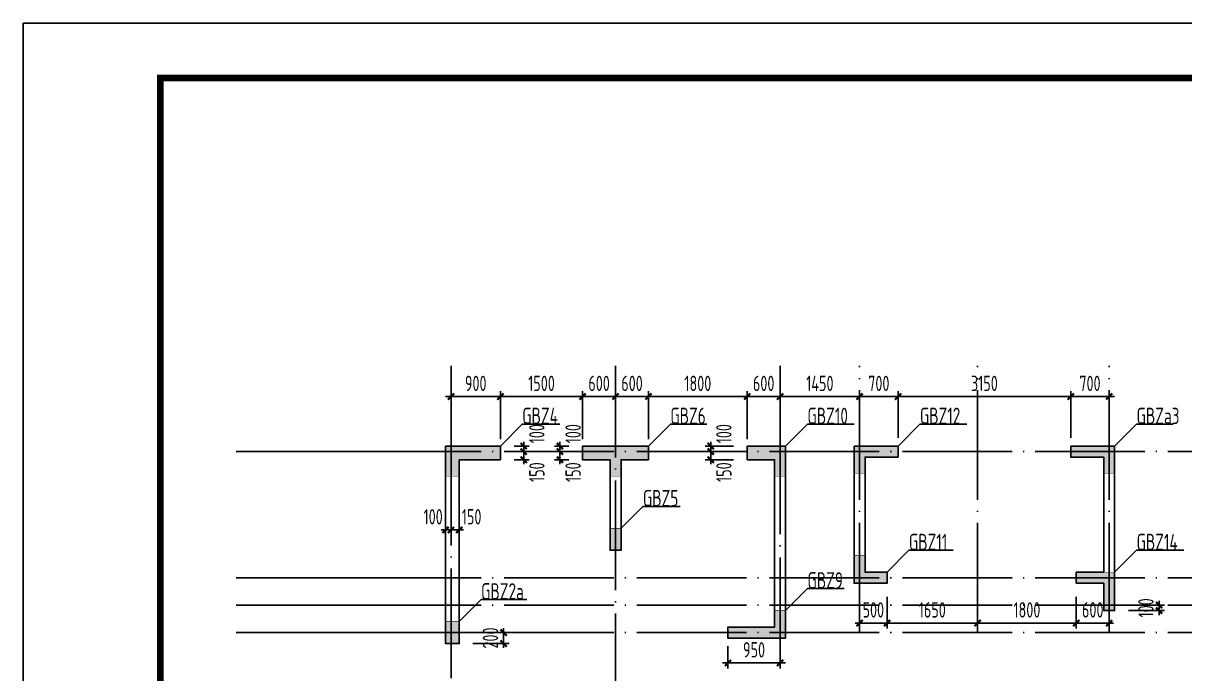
# Model space of a CAD drawing. Extents: x 154268 to 5133249, y -1832900 to 601179.
# Drawn here: x 439304 to 460481, y 524778 to 536638 of the extents above; entities that cross this region are included whole.
import ezdxf

# ---------------------------------------------------------------- set-up
doc = ezdxf.new("R2010")
doc.units = 0
doc.header["$LTSCALE"] = 1000
doc.linetypes.add('DOTE', pattern=[2.42, 2, -0.2, 0.02, -0.2])
doc.layers.add('_TSZ_PLOT_MARK', color=1, linetype='Continuous', plot=False)
for name, color, linetype in [('A-ANNO-AXIS', 94, 'Continuous'), ('A-ANNO-DOTE', 15, 'DOTE'), ('A-ANNO-TITLE', 3, 'Continuous'), ('DIM', 3, 'Continuous'), ('S-WALL-砼墙', 60, 'Continuous'), ('WCOL', 7, 'Continuous'), ('WCOL_HATCH', 251, 'Continuous'), ('WCOL_NUM', 7, 'Continuous')]:
    doc.layers.add(name, color=color, linetype=linetype)
doc.styles.add('TSSD_Dimension', font='tssdeng.shx', dxfattribs={"width": 0.7, "bigfont": 'Hztxt.shx'})
doc.styles.add('TSSD_Label', font='tssdeng.shx', dxfattribs={"width": 0.7, "bigfont": 'hztxt.shx'})
doc.dimstyles.new('TSSD_100_100$0', dxfattribs={"dimtxt": 280, "dimasz": 80, "dimexe": 100, "dimexo": 250, "dimgap": 100, "dimtad": 1, "dimdec": 0, "dimzin": 0, "dimdsep": 46, "dimtxsty": 'TSSD_Dimension', "dimblk": 'ARCHTICK', "dimcen": 0, "dimdle": 100, "dimclrd": 3, "dimclre": 3, "dimclrt": 7, "dimadec": 0, "dimazin": 0, "dimtfac": 1, "dimtdec": 0, "dimtix": 1, "dimtmove": 2, "dimatfit": 3, "dimldrblk": 'ARCHTICK', "dimfxl": 100, "dimtolj": 1, "dimtzin": 0, "dimarcsym": 0})

# ---------------------------------------------------------------- blocks, each defined once
blk = doc.blocks.new('T4zw1')
at = {"layer": 'A-ANNO-AXIS'}
for p, q in [((1554406, -2340387), (1551941, -2340387)), ((1554406, -2342687), (1551941, -2342687)), ((1554406, -2343187), (1551941, -2343187)), ((1554406, -2343687), (1551941, -2343687))]:
    blk.add_line(p, q, dxfattribs=at)
at = {"layer": 'A-ANNO-DOTE'}
for p, q in [((1555857, -2354199), (1555857, -2338823)), ((1558857, -2345337), (1558857, -2338823)), ((1561857, -2344316), (1561857, -2338823)), ((1563307, -2343687), (1563307, -2338823)), ((1565457, -2343687), (1565457, -2338823)), ((1567857, -2343687), (1567857, -2338823)), ((1554406, -2340387), (1601542, -2340387)), ((1554406, -2342687), (1596363, -2342687)), ((1554406, -2343187), (1601542, -2343187)), ((1554406, -2343687), (1601542, -2343687))]:
    blk.add_line(p, q, dxfattribs=at)
blk = doc.blocks.new('_ArchTick')
at = {"color": 0, "linetype": 'ByBlock', "const_width": 0.5}
blk.add_lwpolyline([(-0.71, -0.71), (0.71, 0.71)], dxfattribs=at)
blk = doc.blocks.new('*D6786')
at = {"layer": 'Defpoints', "color": 0, "transparency": 16777216}
for p in [(448003, 529832), (447103, 528829), (448003, 528804)]:
    blk.add_point(p, dxfattribs=at)
at = {"layer": 'DIM', "color": 3, "lineweight": -2, "transparency": 16777216}
for p, q in [((447103, 529079), (447103, 529932)), ((448003, 529054), (448003, 529932)), ((447003, 529832), (448103, 529832))]:
    blk.add_line(p, q, dxfattribs=at)
at = {"layer": 'DIM', "color": 3, "lineweight": -2, "transparency": 16777216, "xscale": 80, "yscale": 80, "zscale": 80, "rotation": 180}
blk.add_blockref('_ArchTick', (447103, 529832), dxfattribs=at)
at = {"layer": 'DIM', "color": 3, "lineweight": -2, "transparency": 16777216, "xscale": 80, "yscale": 80, "zscale": 80}
blk.add_blockref('_ArchTick', (448003, 529832), dxfattribs=at)
at = {"layer": 'DIM', "color": 7, "transparency": 16777216, "insert": (447553, 530072), "char_height": 280, "attachment_point": 5, "style": 'TSSD_Dimension'}
blk.add_mtext('\\A1;900', dxfattribs=at)
blk = doc.blocks.new('*D6787')
at = {"layer": 'Defpoints', "color": 0, "transparency": 16777216}
for p in [(449503, 529832), (448003, 528804), (449503, 528804)]:
    blk.add_point(p, dxfattribs=at)
at = {"layer": 'DIM', "color": 3, "lineweight": -2, "transparency": 16777216}
for p, q in [((448003, 529054), (448003, 529932)), ((449503, 529054), (449503, 529932)), ((447903, 529832), (449603, 529832))]:
    blk.add_line(p, q, dxfattribs=at)
at = {"layer": 'DIM', "color": 3, "lineweight": -2, "transparency": 16777216, "xscale": 80, "yscale": 80, "zscale": 80, "rotation": 180}
blk.add_blockref('_ArchTick', (448003, 529832), dxfattribs=at)
at = {"layer": 'DIM', "color": 3, "lineweight": -2, "transparency": 16777216, "xscale": 80, "yscale": 80, "zscale": 80}
blk.add_blockref('_ArchTick', (449503, 529832), dxfattribs=at)
at = {"layer": 'DIM', "color": 7, "transparency": 16777216, "insert": (448753, 530072), "char_height": 280, "attachment_point": 5, "style": 'TSSD_Dimension'}
blk.add_mtext('\\A1;1500', dxfattribs=at)
blk = doc.blocks.new('*D6788')
at = {"layer": 'Defpoints', "color": 0, "transparency": 16777216}
for p in [(450103, 529832), (449503, 528804), (450103, 528804)]:
    blk.add_point(p, dxfattribs=at)
at = {"layer": 'DIM', "color": 3, "lineweight": -2, "transparency": 16777216}
for p, q in [((449503, 529054), (449503, 529932)), ((450103, 529054), (450103, 529932)), ((449503, 529832), (449423, 529832)), ((449503, 529832), (450103, 529832)), ((450103, 529832), (450183, 529832))]:
    blk.add_line(p, q, dxfattribs=at)
at = {"layer": 'DIM', "color": 3, "lineweight": -2, "transparency": 16777216, "xscale": 80, "yscale": 80, "zscale": 80}
blk.add_blockref('_ArchTick', (449503, 529832), dxfattribs=at)
at = {"layer": 'DIM', "color": 3, "lineweight": -2, "transparency": 16777216, "xscale": 80, "yscale": 80, "zscale": 80, "rotation": 180}
blk.add_blockref('_ArchTick', (450103, 529832), dxfattribs=at)
at = {"layer": 'DIM', "color": 7, "transparency": 16777216, "insert": (449803, 530072), "char_height": 280, "attachment_point": 5, "style": 'TSSD_Dimension'}
blk.add_mtext('\\A1;600', dxfattribs=at)
blk = doc.blocks.new('*D6789')
at = {"layer": 'Defpoints', "color": 0, "transparency": 16777216}
for p in [(450703, 529832), (450103, 528804), (450703, 528804)]:
    blk.add_point(p, dxfattribs=at)
at = {"layer": 'DIM', "color": 3, "lineweight": -2, "transparency": 16777216}
for p, q in [((450103, 529054), (450103, 529932)), ((450703, 529054), (450703, 529932)), ((450103, 529832), (450023, 529832)), ((450103, 529832), (450703, 529832)), ((450703, 529832), (450783, 529832))]:
    blk.add_line(p, q, dxfattribs=at)
at = {"layer": 'DIM', "color": 3, "lineweight": -2, "transparency": 16777216, "xscale": 80, "yscale": 80, "zscale": 80}
blk.add_blockref('_ArchTick', (450103, 529832), dxfattribs=at)
at = {"layer": 'DIM', "color": 3, "lineweight": -2, "transparency": 16777216, "xscale": 80, "yscale": 80, "zscale": 80, "rotation": 180}
blk.add_blockref('_ArchTick', (450703, 529832), dxfattribs=at)
at = {"layer": 'DIM', "color": 7, "transparency": 16777216, "insert": (450403, 530072), "char_height": 280, "attachment_point": 5, "style": 'TSSD_Dimension'}
blk.add_mtext('\\A1;600', dxfattribs=at)
blk = doc.blocks.new('*D6790')
at = {"layer": 'Defpoints', "color": 0, "transparency": 16777216}
for p in [(452503, 529832), (450703, 528804), (452503, 528804)]:
    blk.add_point(p, dxfattribs=at)
at = {"layer": 'DIM', "color": 3, "lineweight": -2, "transparency": 16777216}
for p, q in [((450703, 529054), (450703, 529932)), ((452503, 529054), (452503, 529932)), ((450603, 529832), (452603, 529832))]:
    blk.add_line(p, q, dxfattribs=at)
at = {"layer": 'DIM', "color": 3, "lineweight": -2, "transparency": 16777216, "xscale": 80, "yscale": 80, "zscale": 80, "rotation": 180}
blk.add_blockref('_ArchTick', (450703, 529832), dxfattribs=at)
at = {"layer": 'DIM', "color": 3, "lineweight": -2, "transparency": 16777216, "xscale": 80, "yscale": 80, "zscale": 80}
blk.add_blockref('_ArchTick', (452503, 529832), dxfattribs=at)
at = {"layer": 'DIM', "color": 7, "transparency": 16777216, "insert": (451603, 530072), "char_height": 280, "attachment_point": 5, "style": 'TSSD_Dimension'}
blk.add_mtext('\\A1;1800', dxfattribs=at)
blk = doc.blocks.new('*D6791')
at = {"layer": 'Defpoints', "color": 0, "transparency": 16777216}
for p in [(453103, 529832), (453103, 528829), (452503, 528804)]:
    blk.add_point(p, dxfattribs=at)
at = {"layer": 'DIM', "color": 3, "lineweight": -2, "transparency": 16777216}
for p, q in [((452503, 529054), (452503, 529932)), ((453103, 529079), (453103, 529932)), ((452503, 529832), (452423, 529832)), ((452503, 529832), (453103, 529832)), ((453103, 529832), (453183, 529832))]:
    blk.add_line(p, q, dxfattribs=at)
at = {"layer": 'DIM', "color": 3, "lineweight": -2, "transparency": 16777216, "xscale": 80, "yscale": 80, "zscale": 80}
blk.add_blockref('_ArchTick', (452503, 529832), dxfattribs=at)
at = {"layer": 'DIM', "color": 3, "lineweight": -2, "transparency": 16777216, "xscale": 80, "yscale": 80, "zscale": 80, "rotation": 180}
blk.add_blockref('_ArchTick', (453103, 529832), dxfattribs=at)
at = {"layer": 'DIM', "color": 7, "transparency": 16777216, "insert": (452803, 530072), "char_height": 280, "attachment_point": 5, "style": 'TSSD_Dimension'}
blk.add_mtext('\\A1;600', dxfattribs=at)
blk = doc.blocks.new('*D6792')
at = {"layer": 'Defpoints', "color": 0, "transparency": 16777216}
for p in [(454553, 529832), (453103, 528829), (454553, 528829)]:
    blk.add_point(p, dxfattribs=at)
at = {"layer": 'DIM', "color": 3, "lineweight": -2, "transparency": 16777216}
for p, q in [((453103, 529079), (453103, 529932)), ((454553, 529079), (454553, 529932)), ((453003, 529832), (454653, 529832))]:
    blk.add_line(p, q, dxfattribs=at)
at = {"layer": 'DIM', "color": 3, "lineweight": -2, "transparency": 16777216, "xscale": 80, "yscale": 80, "zscale": 80, "rotation": 180}
blk.add_blockref('_ArchTick', (453103, 529832), dxfattribs=at)
at = {"layer": 'DIM', "color": 3, "lineweight": -2, "transparency": 16777216, "xscale": 80, "yscale": 80, "zscale": 80}
blk.add_blockref('_ArchTick', (454553, 529832), dxfattribs=at)
at = {"layer": 'DIM', "color": 7, "transparency": 16777216, "insert": (453828, 530072), "char_height": 280, "attachment_point": 5, "style": 'TSSD_Dimension'}
blk.add_mtext('\\A1;1450', dxfattribs=at)
blk = doc.blocks.new('*D6793')
at = {"layer": 'Defpoints', "color": 0, "transparency": 16777216}
for p in [(455253, 529832), (454553, 528829), (455253, 528829)]:
    blk.add_point(p, dxfattribs=at)
at = {"layer": 'DIM', "color": 3, "lineweight": -2, "transparency": 16777216}
for p, q in [((454553, 529079), (454553, 529932)), ((455253, 529079), (455253, 529932)), ((454453, 529832), (455353, 529832))]:
    blk.add_line(p, q, dxfattribs=at)
at = {"layer": 'DIM', "color": 3, "lineweight": -2, "transparency": 16777216, "xscale": 80, "yscale": 80, "zscale": 80, "rotation": 180}
blk.add_blockref('_ArchTick', (454553, 529832), dxfattribs=at)
at = {"layer": 'DIM', "color": 3, "lineweight": -2, "transparency": 16777216, "xscale": 80, "yscale": 80, "zscale": 80}
blk.add_blockref('_ArchTick', (455253, 529832), dxfattribs=at)
at = {"layer": 'DIM', "color": 7, "transparency": 16777216, "insert": (454903, 530072), "char_height": 280, "attachment_point": 5, "style": 'TSSD_Dimension'}
blk.add_mtext('\\A1;700', dxfattribs=at)
blk = doc.blocks.new('*D6794')
at = {"layer": 'Defpoints', "color": 0, "transparency": 16777216}
for p in [(458403, 529832), (455253, 528829), (458403, 528829)]:
    blk.add_point(p, dxfattribs=at)
at = {"layer": 'DIM', "color": 3, "lineweight": -2, "transparency": 16777216}
for p, q in [((455253, 529079), (455253, 529932)), ((458403, 529079), (458403, 529932)), ((455153, 529832), (458503, 529832))]:
    blk.add_line(p, q, dxfattribs=at)
at = {"layer": 'DIM', "color": 3, "lineweight": -2, "transparency": 16777216, "xscale": 80, "yscale": 80, "zscale": 80, "rotation": 180}
blk.add_blockref('_ArchTick', (455253, 529832), dxfattribs=at)
at = {"layer": 'DIM', "color": 3, "lineweight": -2, "transparency": 16777216, "xscale": 80, "yscale": 80, "zscale": 80}
blk.add_blockref('_ArchTick', (458403, 529832), dxfattribs=at)
at = {"layer": 'DIM', "color": 7, "transparency": 16777216, "insert": (456828, 530072), "char_height": 280, "attachment_point": 5, "style": 'TSSD_Dimension'}
blk.add_mtext('\\A1;3150', dxfattribs=at)
blk = doc.blocks.new('*D6798')
at = {"layer": 'Defpoints', "color": 0, "transparency": 16777216}
for p in [(459203, 526029), (459203, 525929), (460013, 525929)]:
    blk.add_point(p, dxfattribs=at)
at = {"layer": 'DIM', "color": 3, "lineweight": -2, "transparency": 16777216}
for p, q in [((460013, 526029), (460013, 526109)), ((459453, 526029), (460113, 526029)), ((459453, 525929), (460113, 525929)), ((460013, 526029), (460013, 525929)), ((460013, 525929), (460013, 525849))]:
    blk.add_line(p, q, dxfattribs=at)
at = {"layer": 'DIM', "color": 3, "lineweight": -2, "transparency": 16777216, "xscale": 80, "yscale": 80, "zscale": 80}
for p, rotation in [((460013, 526029), 270), ((460013, 525929), 90)]:
    blk.add_blockref('_ArchTick', p, dxfattribs=dict(at, rotation=rotation))
at = {"layer": 'DIM', "color": 7, "transparency": 16777216, "insert": (459773, 525979), "char_height": 280, "attachment_point": 5, "rotation": 90, "style": 'TSSD_Dimension'}
blk.add_mtext('\\A1;100', dxfattribs=at)
blk = doc.blocks.new('*D6799')
at = {"layer": 'Defpoints', "color": 0, "transparency": 16777216}
for p in [(454553, 526429), (455053, 526429), (455053, 525702)]:
    blk.add_point(p, dxfattribs=at)
at = {"layer": 'DIM', "color": 3, "lineweight": -2, "transparency": 16777216}
for p, q in [((454553, 526179), (454553, 525602)), ((455053, 526179), (455053, 525602)), ((454553, 525702), (454473, 525702)), ((454553, 525702), (455053, 525702)), ((455053, 525702), (455133, 525702))]:
    blk.add_line(p, q, dxfattribs=at)
at = {"layer": 'DIM', "color": 3, "lineweight": -2, "transparency": 16777216, "xscale": 80, "yscale": 80, "zscale": 80}
blk.add_blockref('_ArchTick', (454553, 525702), dxfattribs=at)
at = {"layer": 'DIM', "color": 3, "lineweight": -2, "transparency": 16777216, "xscale": 80, "yscale": 80, "zscale": 80, "rotation": 180}
blk.add_blockref('_ArchTick', (455053, 525702), dxfattribs=at)
at = {"layer": 'DIM', "color": 7, "transparency": 16777216, "insert": (454803, 525942), "char_height": 280, "attachment_point": 5, "style": 'TSSD_Dimension'}
blk.add_mtext('\\A1;500', dxfattribs=at)
blk = doc.blocks.new('*D6800')
at = {"layer": 'Defpoints', "color": 0, "transparency": 16777216}
for p in [(456703, 526529), (455053, 526429), (456703, 525702)]:
    blk.add_point(p, dxfattribs=at)
at = {"layer": 'DIM', "color": 3, "lineweight": -2, "transparency": 16777216}
for p, q in [((456703, 526279), (456703, 525602)), ((455053, 526179), (455053, 525602)), ((454953, 525702), (456803, 525702))]:
    blk.add_line(p, q, dxfattribs=at)
at = {"layer": 'DIM', "color": 3, "lineweight": -2, "transparency": 16777216, "xscale": 80, "yscale": 80, "zscale": 80, "rotation": 180}
blk.add_blockref('_ArchTick', (455053, 525702), dxfattribs=at)
at = {"layer": 'DIM', "color": 3, "lineweight": -2, "transparency": 16777216, "xscale": 80, "yscale": 80, "zscale": 80}
blk.add_blockref('_ArchTick', (456703, 525702), dxfattribs=at)
at = {"layer": 'DIM', "color": 7, "transparency": 16777216, "insert": (455878, 525942), "char_height": 280, "attachment_point": 5, "style": 'TSSD_Dimension'}
blk.add_mtext('\\A1;1650', dxfattribs=at)
blk = doc.blocks.new('*D6801')
at = {"layer": 'Defpoints', "color": 0, "transparency": 16777216}
for p in [(456703, 526529), (458503, 526429), (458503, 525702)]:
    blk.add_point(p, dxfattribs=at)
at = {"layer": 'DIM', "color": 3, "lineweight": -2, "transparency": 16777216}
for p, q in [((456703, 526279), (456703, 525602)), ((458503, 526179), (458503, 525602)), ((456603, 525702), (458603, 525702))]:
    blk.add_line(p, q, dxfattribs=at)
at = {"layer": 'DIM', "color": 3, "lineweight": -2, "transparency": 16777216, "xscale": 80, "yscale": 80, "zscale": 80, "rotation": 180}
blk.add_blockref('_ArchTick', (456703, 525702), dxfattribs=at)
at = {"layer": 'DIM', "color": 3, "lineweight": -2, "transparency": 16777216, "xscale": 80, "yscale": 80, "zscale": 80}
blk.add_blockref('_ArchTick', (458503, 525702), dxfattribs=at)
at = {"layer": 'DIM', "color": 7, "transparency": 16777216, "insert": (457603, 525942), "char_height": 280, "attachment_point": 5, "style": 'TSSD_Dimension'}
blk.add_mtext('\\A1;1800', dxfattribs=at)
blk = doc.blocks.new('*D6802')
at = {"layer": 'Defpoints', "color": 0, "transparency": 16777216}
for p in [(458503, 526429), (459103, 526429), (459103, 525702)]:
    blk.add_point(p, dxfattribs=at)
at = {"layer": 'DIM', "color": 3, "lineweight": -2, "transparency": 16777216}
for p, q in [((458503, 526179), (458503, 525602)), ((459103, 526179), (459103, 525602)), ((458503, 525702), (458423, 525702)), ((458503, 525702), (459103, 525702)), ((459103, 525702), (459183, 525702))]:
    blk.add_line(p, q, dxfattribs=at)
at = {"layer": 'DIM', "color": 3, "lineweight": -2, "transparency": 16777216, "xscale": 80, "yscale": 80, "zscale": 80}
blk.add_blockref('_ArchTick', (458503, 525702), dxfattribs=at)
at = {"layer": 'DIM', "color": 3, "lineweight": -2, "transparency": 16777216, "xscale": 80, "yscale": 80, "zscale": 80, "rotation": 180}
blk.add_blockref('_ArchTick', (459103, 525702), dxfattribs=at)
at = {"layer": 'DIM', "color": 7, "transparency": 16777216, "insert": (458803, 525942), "char_height": 280, "attachment_point": 5, "style": 'TSSD_Dimension'}
blk.add_mtext('\\A1;600', dxfattribs=at)
blk = doc.blocks.new('*D6803')
at = {"layer": 'Defpoints', "color": 0, "transparency": 16777216}
for p in [(452153, 525529), (453103, 525529), (453103, 524975)]:
    blk.add_point(p, dxfattribs=at)
at = {"layer": 'DIM', "color": 3, "lineweight": -2, "transparency": 16777216}
for p, q in [((452153, 525279), (452153, 524875)), ((453103, 525279), (453103, 524875)), ((452053, 524975), (453203, 524975))]:
    blk.add_line(p, q, dxfattribs=at)
at = {"layer": 'DIM', "color": 3, "lineweight": -2, "transparency": 16777216, "xscale": 80, "yscale": 80, "zscale": 80, "rotation": 180}
blk.add_blockref('_ArchTick', (452153, 524975), dxfattribs=at)
at = {"layer": 'DIM', "color": 3, "lineweight": -2, "transparency": 16777216, "xscale": 80, "yscale": 80, "zscale": 80}
blk.add_blockref('_ArchTick', (453103, 524975), dxfattribs=at)
at = {"layer": 'DIM', "color": 7, "transparency": 16777216, "insert": (452628, 525215), "char_height": 280, "attachment_point": 5, "style": 'TSSD_Dimension'}
blk.add_mtext('\\A1;950', dxfattribs=at)
blk = doc.blocks.new('*D6804')
at = {"layer": 'Defpoints', "color": 0, "transparency": 16777216}
for p in [(447103, 527400), (447003, 527129), (447103, 527129)]:
    blk.add_point(p, dxfattribs=at)
at = {"layer": 'DIM', "color": 3, "lineweight": -2, "transparency": 16777216}
for p, q in [((447003, 527400), (446923, 527400)), ((447003, 527379), (447003, 527500)), ((447003, 527400), (447103, 527400)), ((447103, 527379), (447103, 527500)), ((447103, 527400), (447183, 527400))]:
    blk.add_line(p, q, dxfattribs=at)
at = {"layer": 'DIM', "color": 3, "lineweight": -2, "transparency": 16777216, "xscale": 80, "yscale": 80, "zscale": 80}
blk.add_blockref('_ArchTick', (447003, 527400), dxfattribs=at)
at = {"layer": 'DIM', "color": 3, "lineweight": -2, "transparency": 16777216, "xscale": 80, "yscale": 80, "zscale": 80, "rotation": 180}
blk.add_blockref('_ArchTick', (447103, 527400), dxfattribs=at)
at = {"layer": 'DIM', "color": 7, "transparency": 16777216, "insert": (446777, 527640), "char_height": 280, "attachment_point": 5, "style": 'TSSD_Dimension'}
blk.add_mtext('\\A1;100', dxfattribs=at)
blk = doc.blocks.new('*D6805')
at = {"layer": 'Defpoints', "color": 0, "transparency": 16777216}
for p in [(447253, 527400), (447103, 527129), (447253, 527081)]:
    blk.add_point(p, dxfattribs=at)
at = {"layer": 'DIM', "color": 3, "lineweight": -2, "transparency": 16777216}
for p, q in [((447103, 527400), (447023, 527400)), ((447103, 527379), (447103, 527500)), ((447103, 527400), (447253, 527400)), ((447253, 527331), (447253, 527500)), ((447253, 527400), (447333, 527400))]:
    blk.add_line(p, q, dxfattribs=at)
at = {"layer": 'DIM', "color": 3, "lineweight": -2, "transparency": 16777216, "xscale": 80, "yscale": 80, "zscale": 80}
blk.add_blockref('_ArchTick', (447103, 527400), dxfattribs=at)
at = {"layer": 'DIM', "color": 3, "lineweight": -2, "transparency": 16777216, "xscale": 80, "yscale": 80, "zscale": 80, "rotation": 180}
blk.add_blockref('_ArchTick', (447253, 527400), dxfattribs=at)
at = {"layer": 'DIM', "color": 7, "transparency": 16777216, "insert": (447479, 527640), "char_height": 280, "attachment_point": 5, "style": 'TSSD_Dimension'}
blk.add_mtext('\\A1;150', dxfattribs=at)
blk = doc.blocks.new('*D6806')
at = {"layer": 'Defpoints', "color": 0, "transparency": 16777216}
for p in [(447253, 525529), (448062, 525529), (447253, 525329)]:
    blk.add_point(p, dxfattribs=at)
at = {"layer": 'DIM', "color": 3, "lineweight": -2, "transparency": 16777216}
for p, q in [((447503, 525529), (448162, 525529)), ((448062, 525529), (448062, 525609)), ((448062, 525329), (448062, 525529)), ((447503, 525329), (448162, 525329)), ((448062, 525329), (448062, 525249))]:
    blk.add_line(p, q, dxfattribs=at)
at = {"layer": 'DIM', "color": 3, "lineweight": -2, "transparency": 16777216, "xscale": 80, "yscale": 80, "zscale": 80}
for p, rotation in [((448062, 525529), 270), ((448062, 525329), 90)]:
    blk.add_blockref('_ArchTick', p, dxfattribs=dict(at, rotation=rotation))
at = {"layer": 'DIM', "color": 7, "transparency": 16777216, "insert": (447822, 525429), "char_height": 280, "attachment_point": 5, "rotation": 90, "style": 'TSSD_Dimension'}
blk.add_mtext('\\A1;200', dxfattribs=at)
blk = doc.blocks.new('*D6839')
at = {"layer": 'Defpoints', "color": 0, "transparency": 16777216}
for p in [(459103, 529832), (458403, 528829), (459103, 528829)]:
    blk.add_point(p, dxfattribs=at)
at = {"layer": 'DIM', "color": 3, "lineweight": -2, "transparency": 16777216}
for p, q in [((458403, 529079), (458403, 529932)), ((459103, 529079), (459103, 529932)), ((458303, 529832), (459203, 529832))]:
    blk.add_line(p, q, dxfattribs=at)
at = {"layer": 'DIM', "color": 3, "lineweight": -2, "transparency": 16777216, "xscale": 80, "yscale": 80, "zscale": 80, "rotation": 180}
blk.add_blockref('_ArchTick', (458403, 529832), dxfattribs=at)
at = {"layer": 'DIM', "color": 3, "lineweight": -2, "transparency": 16777216, "xscale": 80, "yscale": 80, "zscale": 80}
blk.add_blockref('_ArchTick', (459103, 529832), dxfattribs=at)
at = {"layer": 'DIM', "color": 7, "transparency": 16777216, "insert": (458753, 530072), "char_height": 280, "attachment_point": 5, "style": 'TSSD_Dimension'}
blk.add_mtext('\\A1;700', dxfattribs=at)
blk = doc.blocks.new('*D6745')
at = {"layer": 'Defpoints', "color": 0, "transparency": 16777216}
for p in [(451838, 528829), (452503, 528929), (452503, 528829)]:
    blk.add_point(p, dxfattribs=at)
at = {"layer": 'DIM', "color": 3, "lineweight": -2, "transparency": 16777216}
for p, q in [((452253, 528929), (451738, 528929)), ((452253, 528829), (451738, 528829)), ((451838, 528929), (451838, 529009)), ((451838, 528929), (451838, 528829)), ((451838, 528829), (451838, 528749))]:
    blk.add_line(p, q, dxfattribs=at)
at = {"layer": 'DIM', "color": 3, "lineweight": -2, "transparency": 16777216, "xscale": 80, "yscale": 80, "zscale": 80}
for p, rotation in [((451838, 528929), 270), ((451838, 528829), 90)]:
    blk.add_blockref('_ArchTick', p, dxfattribs=dict(at, rotation=rotation))
at = {"layer": 'DIM', "color": 7, "transparency": 16777216, "insert": (452078, 529155), "char_height": 280, "attachment_point": 5, "rotation": 90, "style": 'TSSD_Dimension'}
blk.add_mtext('\\A1;100', dxfattribs=at)
blk = doc.blocks.new('*D6746')
at = {"layer": 'Defpoints', "color": 0, "transparency": 16777216}
for p in [(452503, 528829), (451838, 528679), (452503, 528679)]:
    blk.add_point(p, dxfattribs=at)
at = {"layer": 'DIM', "color": 3, "lineweight": -2, "transparency": 16777216}
for p, q in [((452253, 528829), (451738, 528829)), ((451838, 528829), (451838, 528909)), ((451838, 528829), (451838, 528679)), ((452253, 528679), (451738, 528679)), ((451838, 528679), (451838, 528599))]:
    blk.add_line(p, q, dxfattribs=at)
at = {"layer": 'DIM', "color": 3, "lineweight": -2, "transparency": 16777216, "xscale": 80, "yscale": 80, "zscale": 80}
for p, rotation in [((451838, 528829), 270), ((451838, 528679), 90)]:
    blk.add_blockref('_ArchTick', p, dxfattribs=dict(at, rotation=rotation))
at = {"layer": 'DIM', "color": 7, "transparency": 16777216, "insert": (452078, 528454), "char_height": 280, "attachment_point": 5, "rotation": 90, "style": 'TSSD_Dimension'}
blk.add_mtext('\\A1;150', dxfattribs=at)
blk = doc.blocks.new('*D6747')
at = {"layer": 'Defpoints', "color": 0, "transparency": 16777216}
for p in [(449089, 528829), (449503, 528929), (449503, 528829)]:
    blk.add_point(p, dxfattribs=at)
at = {"layer": 'DIM', "color": 3, "lineweight": -2, "transparency": 16777216}
for p, q in [((449253, 528929), (448989, 528929)), ((449253, 528829), (448989, 528829)), ((449089, 528929), (449089, 529009)), ((449089, 528929), (449089, 528829)), ((449089, 528829), (449089, 528749))]:
    blk.add_line(p, q, dxfattribs=at)
at = {"layer": 'DIM', "color": 3, "lineweight": -2, "transparency": 16777216, "xscale": 80, "yscale": 80, "zscale": 80}
for p, rotation in [((449089, 528929), 270), ((449089, 528829), 90)]:
    blk.add_blockref('_ArchTick', p, dxfattribs=dict(at, rotation=rotation))
at = {"layer": 'DIM', "color": 7, "transparency": 16777216, "insert": (449329, 529155), "char_height": 280, "attachment_point": 5, "rotation": 90, "style": 'TSSD_Dimension'}
blk.add_mtext('\\A1;100', dxfattribs=at)
blk = doc.blocks.new('*D6748')
at = {"layer": 'Defpoints', "color": 0, "transparency": 16777216}
for p in [(449503, 528829), (449089, 528679), (449503, 528679)]:
    blk.add_point(p, dxfattribs=at)
at = {"layer": 'DIM', "color": 3, "lineweight": -2, "transparency": 16777216}
for p, q in [((449253, 528829), (448989, 528829)), ((449089, 528829), (449089, 528909)), ((449089, 528829), (449089, 528679)), ((449253, 528679), (448989, 528679)), ((449089, 528679), (449089, 528599))]:
    blk.add_line(p, q, dxfattribs=at)
at = {"layer": 'DIM', "color": 3, "lineweight": -2, "transparency": 16777216, "xscale": 80, "yscale": 80, "zscale": 80}
for p, rotation in [((449089, 528829), 270), ((449089, 528679), 90)]:
    blk.add_blockref('_ArchTick', p, dxfattribs=dict(at, rotation=rotation))
at = {"layer": 'DIM', "color": 7, "transparency": 16777216, "insert": (449329, 528454), "char_height": 280, "attachment_point": 5, "rotation": 90, "style": 'TSSD_Dimension'}
blk.add_mtext('\\A1;150', dxfattribs=at)
blk = doc.blocks.new('*D6749')
at = {"layer": 'Defpoints', "color": 0, "transparency": 16777216}
for p in [(448003, 528929), (448003, 528829), (448428, 528829)]:
    blk.add_point(p, dxfattribs=at)
at = {"layer": 'DIM', "color": 3, "lineweight": -2, "transparency": 16777216}
for p, q in [((448253, 528929), (448528, 528929)), ((448253, 528829), (448528, 528829)), ((448428, 528929), (448428, 529009)), ((448428, 528929), (448428, 528829)), ((448428, 528829), (448428, 528749))]:
    blk.add_line(p, q, dxfattribs=at)
at = {"layer": 'DIM', "color": 3, "lineweight": -2, "transparency": 16777216, "xscale": 80, "yscale": 80, "zscale": 80}
for p, rotation in [((448428, 528929), 270), ((448428, 528829), 90)]:
    blk.add_blockref('_ArchTick', p, dxfattribs=dict(at, rotation=rotation))
at = {"layer": 'DIM', "color": 7, "transparency": 16777216, "insert": (448668, 529155), "char_height": 280, "attachment_point": 5, "rotation": 90, "style": 'TSSD_Dimension'}
blk.add_mtext('\\A1;100', dxfattribs=at)
blk = doc.blocks.new('*D6750')
at = {"layer": 'Defpoints', "color": 0, "transparency": 16777216}
for p in [(448003, 528829), (448003, 528679), (448428, 528679)]:
    blk.add_point(p, dxfattribs=at)
at = {"layer": 'DIM', "color": 3, "lineweight": -2, "transparency": 16777216}
for p, q in [((448253, 528829), (448528, 528829)), ((448428, 528829), (448428, 528909)), ((448428, 528829), (448428, 528679)), ((448253, 528679), (448528, 528679)), ((448428, 528679), (448428, 528599))]:
    blk.add_line(p, q, dxfattribs=at)
at = {"layer": 'DIM', "color": 3, "lineweight": -2, "transparency": 16777216, "xscale": 80, "yscale": 80, "zscale": 80}
for p, rotation in [((448428, 528829), 270), ((448428, 528679), 90)]:
    blk.add_blockref('_ArchTick', p, dxfattribs=dict(at, rotation=rotation))
at = {"layer": 'DIM', "color": 7, "transparency": 16777216, "insert": (448668, 528454), "char_height": 280, "attachment_point": 5, "rotation": 90, "style": 'TSSD_Dimension'}
blk.add_mtext('\\A1;150', dxfattribs=at)

msp = doc.modelspace()

# ---------------------------------------------------------------- hatches: boundary and pattern name
at = {"layer": 'WCOL_HATCH'}
for points in [[(447002.9, 528379.5), (447252.9, 528379.5), (447252.9, 528679.5), (448002.9, 528679.5), (448002.9, 528929.5), (447002.9, 528929.5)], [(449502.9, 528679.5), (450002.9, 528679.5), (450002.9, 528379.5), (450202.9, 528379.5), (450202.9, 528679.5), (450702.9, 528679.5), (450702.9, 528929.5), (449502.9, 528929.5)], [(452502.9, 528679.5), (453002.9, 528679.5), (453002.9, 528379.5), (453202.9, 528379.5), (453202.9, 528929.5), (452502.9, 528929.5)], [(454452.9, 528429.5), (454652.9, 528429.5), (454652.9, 528729.5), (455252.9, 528729.5), (455252.9, 528929.5), (454452.9, 528929.5)], [(458402.9, 528729.5), (459002.9, 528729.5), (459002.9, 528429.5), (459202.9, 528429.5), (459202.9, 528929.5), (458402.9, 528929.5)], [(450002.9, 527429.5), (450002.9, 527029.5), (450202.9, 527029.5), (450202.9, 527429.5)], [(454452.9, 526429.5), (455052.9, 526429.5), (455052.9, 526629.5), (454652.9, 526629.5), (454652.9, 526929.5), (454452.9, 526929.5)], [(459002.9, 526429.5), (459002.9, 525929.5), (459202.9, 525929.5), (459202.9, 526629.5), (458502.9, 526629.5), (458502.9, 526429.5)], [(452152.9, 525429.5), (453202.9, 525429.5), (453202.9, 525929.5), (453002.9, 525929.5), (453002.9, 525629.5), (452152.9, 525629.5)], [(447002.9, 525729.5), (447002.9, 525329.5), (447252.9, 525329.5), (447252.9, 525729.5)]]:
    msp.add_hatch(color=253, dxfattribs=at).paths.add_polyline_path(points)

# ---------------------------------------------------------------- linework, layer by layer
at = {"layer": '_TSZ_PLOT_MARK'}
msp.add_lwpolyline([(439303.6, 477238.3), (523403.6, 477238.3), (523403.6, 536638.3), (439303.6, 536638.3)], close=True, dxfattribs=at)
at = {"layer": 'A-ANNO-TITLE'}
msp.add_lwpolyline([(439303.6, 477238.3), (523403.6, 477238.3), (523403.6, 536638.3), (439303.6, 536638.3)], close=True, dxfattribs=at)
at = {"layer": 'A-ANNO-TITLE', "const_width": 120}
msp.add_lwpolyline([(441803.6, 478238.3), (522403.6, 478238.3), (522403.6, 535638.3), (441803.6, 535638.3)], close=True, dxfattribs=at)
at = {"layer": 'S-WALL-砼墙'}
for points in [[(447002.9, 528929.5), (448002.9, 528929.5), (448002.9, 528679.5), (447252.9, 528679.5), (447252.9, 525329.5), (447002.9, 525329.5)], [(449502.9, 528679.5), (449502.9, 528929.5), (450702.9, 528929.5), (450702.9, 528679.5), (450202.9, 528679.5), (450202.9, 527029.5), (450002.9, 527029.5), (450002.9, 528679.5)], [(452502.9, 528679.5), (452502.9, 528929.5), (453202.9, 528929.5), (453202.9, 525429.5), (452152.9, 525429.5), (452152.9, 525629.5), (453002.9, 525629.5), (453002.9, 528679.5)], [(454452.9, 528929.5), (455252.9, 528929.5), (455252.9, 528729.5), (454652.9, 528729.5), (454652.9, 526629.5), (455052.9, 526629.5), (455052.9, 526429.5), (454452.9, 526429.5)], [(458402.9, 528929.5), (459202.9, 528929.5), (459202.9, 525929.5), (459002.9, 525929.5), (459002.9, 526429.5), (458502.9, 526429.5), (458502.9, 526629.5), (459002.9, 526629.5), (459002.9, 528729.5), (458402.9, 528729.5)]]:
    msp.add_lwpolyline(points, close=True, dxfattribs=at)
at = {"layer": 'WCOL', "color": 2, "const_width": 10}
for points in [[(447002.9, 528379.5), (447252.9, 528379.5), (447252.9, 528679.5), (448002.9, 528679.5), (448002.9, 528929.5), (447002.9, 528929.5)], [(449502.9, 528679.5), (450002.9, 528679.5), (450002.9, 528379.5), (450202.9, 528379.5), (450202.9, 528679.5), (450702.9, 528679.5), (450702.9, 528929.5), (449502.9, 528929.5)], [(452502.9, 528679.5), (453002.9, 528679.5), (453002.9, 528379.5), (453202.9, 528379.5), (453202.9, 528929.5), (452502.9, 528929.5)], [(454452.9, 528429.5), (454652.9, 528429.5), (454652.9, 528729.5), (455252.9, 528729.5), (455252.9, 528929.5), (454452.9, 528929.5)], [(458402.9, 528729.5), (459002.9, 528729.5), (459002.9, 528429.5), (459202.9, 528429.5), (459202.9, 528929.5), (458402.9, 528929.5)], [(450002.9, 527429.5), (450002.9, 527029.5), (450202.9, 527029.5), (450202.9, 527429.5)], [(454452.9, 526429.5), (455052.9, 526429.5), (455052.9, 526629.5), (454652.9, 526629.5), (454652.9, 526929.5), (454452.9, 526929.5)], [(459002.9, 526429.5), (459002.9, 525929.5), (459202.9, 525929.5), (459202.9, 526629.5), (458502.9, 526629.5), (458502.9, 526429.5)], [(452152.9, 525429.5), (453202.9, 525429.5), (453202.9, 525929.5), (453002.9, 525929.5), (453002.9, 525629.5), (452152.9, 525629.5)], [(447002.9, 525729.5), (447002.9, 525329.5), (447252.9, 525329.5), (447252.9, 525729.5)]]:
    msp.add_lwpolyline(points, close=True, dxfattribs=at)
at = {"layer": 'WCOL_NUM', "color": 7}
for points in [[(448002.9, 528929.5), (448402.9, 529329.5), (449087.1, 529329.5)], [(450702.9, 528929.5), (451102.9, 529329.5), (451769.3, 529329.5)], [(453202.9, 528929.5), (453602.9, 529329.5), (454455.9, 529329.5)], [(455252.9, 528929.5), (455652.9, 529329.5), (456505.9, 529329.5)], [(459202.9, 528929.5), (459602.9, 529329.5), (460269.3, 529329.5)], [(450202.9, 527429.5), (450602.9, 527829.5), (451278.2, 527829.5)], [(455052.9, 526629.5), (455452.9, 527029.5), (456261.4, 527029.5)], [(459202.9, 526629.5), (459602.9, 527029.5), (460464.7, 527029.5)], [(453202.9, 525929.5), (453602.9, 526329.5), (454269.3, 526329.5)], [(447252.9, 525729.5), (447652.9, 526129.5), (448488.1, 526129.5)]]:
    msp.add_lwpolyline(points, dxfattribs=at)

# ---------------------------------------------------------------- block references
at = {"layer": 'A-ANNO-AXIS'}
msp.add_blockref('T4zw1', (-1108753.6, 2869216.4), dxfattribs=at)

# ---------------------------------------------------------------- texts
at = {"layer": 'WCOL_NUM', "color": 7, "style": 'TSSD_Label', "width": 0.7}
for s, p in [('GBZ4', (448402.9, 529329.5)), ('GBZ6', (451102.9, 529329.5)), ('GBZ10', (453602.9, 529329.5)), ('GBZ12', (455652.9, 529329.5)), ('GBZa3', (459602.9, 529329.5)), ('GBZ5', (450602.9, 527829.5)), ('GBZ11', (455452.9, 527029.5)), ('GBZ14', (459602.9, 527029.5)), ('GBZ9', (453602.9, 526329.5)), ('GBZ2a', (447652.9, 526129.5))]:
    msp.add_text(s, height=300, dxfattribs=at).set_placement(p)

# ---------------------------------------------------------------- dimensions: what is measured, and where the dimension line sits
at = {"layer": 'DIM'}
for base, p1, p2, picture, middle in [((448002.9, 529832.3), (447102.9, 528829.5), (448002.9, 528804.5), '*D6786', (447552.9, 530072.3)), ((449502.9, 529832.3), (448002.9, 528804.5), (449502.9, 528804.5), '*D6787', (448752.9, 530072.3)), ((450102.9, 529832.3), (449502.9, 528804.5), (450102.9, 528804.5), '*D6788', (449802.9, 530072.3)), ((450702.9, 529832.3), (450102.9, 528804.5), (450702.9, 528804.5), '*D6789', (450402.9, 530072.3)), ((452502.9, 529832.3), (450702.9, 528804.5), (452502.9, 528804.5), '*D6790', (451602.9, 530072.3)), ((453102.9, 529832.3), (452502.9, 528804.5), (453102.9, 528829.5), '*D6791', (452802.9, 530072.3)), ((454552.9, 529832.3), (453102.9, 528829.5), (454552.9, 528829.5), '*D6792', (453827.9, 530072.3)), ((455252.9, 529832.3), (454552.9, 528829.5), (455252.9, 528829.5), '*D6793', (454902.9, 530072.3)), ((458402.9, 529832.3), (455252.9, 528829.5), (458402.9, 528829.5), '*D6794', (456827.9, 530072.3)), ((459102.9, 529832.3), (458402.9, 528829.5), (459102.9, 528829.5), '*D6839', (458752.9, 530072.3)), ((456702.9, 525702), (455052.9, 526429.5), (456702.9, 526529.5), '*D6800', (455877.9, 525942)), ((458502.9, 525702), (456702.9, 526529.5), (458502.9, 526429.5), '*D6801', (457602.9, 525942)), ((455052.9, 525702), (454552.9, 526429.5), (455052.9, 526429.5), '*D6799', (454802.9, 525942)), ((459102.9, 525702), (458502.9, 526429.5), (459102.9, 526429.5), '*D6802', (458802.9, 525942)), ((453102.9, 524975.2), (452152.9, 525529.5), (453102.9, 525529.5), '*D6803', (452627.9, 525215.2))]:
    dim = msp.add_linear_dim(base=base, p1=p1, p2=p2, dimstyle='TSSD_100_100$0', dxfattribs=at)
    dim.commit()
    dim.dimension.update_dxf_attribs({"geometry": picture, "text_midpoint": middle})
for base, p1, p2, picture, middle in [((448427.8, 528829.5), (448002.9, 528929.5), (448002.9, 528829.5), '*D6749', (448667.8, 529155.3)), ((449089.3, 528829.5), (449502.9, 528929.5), (449502.9, 528829.5), '*D6747', (449329.3, 529155.3)), ((451837.5, 528829.5), (452502.9, 528929.5), (452502.9, 528829.5), '*D6745', (452077.5, 529155.3)), ((448427.8, 528679.5), (448002.9, 528829.5), (448002.9, 528679.5), '*D6750', (448667.8, 528453.7)), ((449089.3, 528679.5), (449502.9, 528829.5), (449502.9, 528679.5), '*D6748', (449329.3, 528453.7)), ((451837.5, 528679.5), (452502.9, 528829.5), (452502.9, 528679.5), '*D6746', (452077.5, 528453.7))]:
    dim = msp.add_linear_dim(base=base, p1=p1, p2=p2, angle=90, dimstyle='TSSD_100_100$0', dxfattribs=at)
    dim.commit()
    dim.dimension.update_dxf_attribs({"geometry": picture, "text_midpoint": middle, "dimtype": 160})
for base, p1, p2, picture, middle in [((447102.9, 527400.2), (447002.9, 527129.5), (447102.9, 527129.5), '*D6804', (446777.1, 527640.2)), ((447252.9, 527400.2), (447102.9, 527129.5), (447252.9, 527081), '*D6805', (447478.7, 527640.2))]:
    dim = msp.add_linear_dim(base=base, p1=p1, p2=p2, dimstyle='TSSD_100_100$0', dxfattribs=at)
    dim.commit()
    dim.dimension.update_dxf_attribs({"geometry": picture, "text_midpoint": middle, "dimtype": 160})
for base, p1, p2, picture, middle in [((460013.4, 525929.5), (459202.9, 526029.5), (459202.9, 525929.5), '*D6798', (459773.4, 525979.5)), ((448062.3, 525529.5), (447252.9, 525329.5), (447252.9, 525529.5), '*D6806', (447822.3, 525429.5))]:
    dim = msp.add_linear_dim(base=base, p1=p1, p2=p2, angle=90, dimstyle='TSSD_100_100$0', dxfattribs=at)
    dim.commit()
    dim.dimension.update_dxf_attribs({"geometry": picture, "text_midpoint": middle})

doc.saveas('drawing.dxf')
